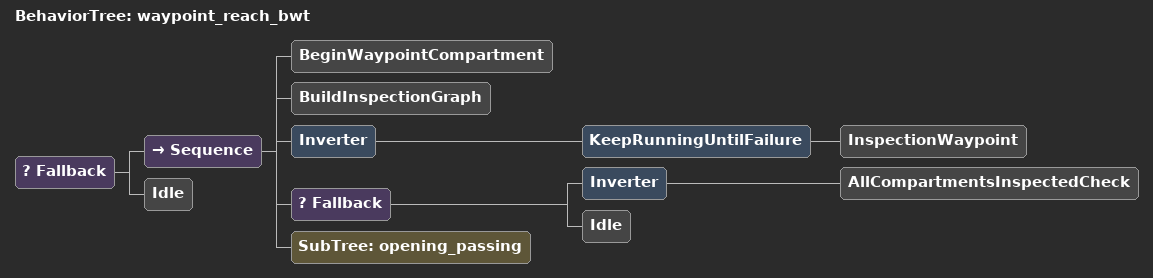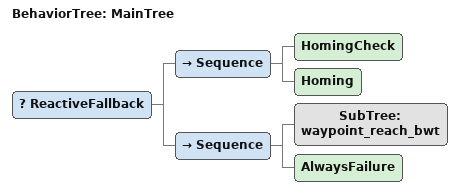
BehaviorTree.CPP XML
<?xml version="1.0" encoding="UTF-8"?>
<root BTCPP_format="4">
  <include path="./bt_xml/opening_passing.xml" />

  <BehaviorTree ID="waypoint_reach_bwt">
    <Fallback>
      <Sequence>
        <BeginWaypointCompartment/>
        <BuildInspectionGraph/>
        <Inverter>
          <KeepRunningUntilFailure>
            <InspectionWaypoint/>
          </KeepRunningUntilFailure>
        </Inverter>
        <Fallback>
          <Inverter>
            <AllCompartmentsInspectedCheck/>
          </Inverter>
          <Idle/>
        </Fallback>
        <SubTree ID="opening_passing"/>
      </Sequence>
      <Idle/>
    </Fallback>
  </BehaviorTree>

  <BehaviorTree ID="MainTree">
    <ReactiveFallback>
      <Sequence>
        <HomingCheck/>
        <Homing/>
      </Sequence>
      <Sequence>
        <SubTree ID="waypoint_reach_bwt"/>
        <AlwaysFailure/>
      </Sequence>
    </ReactiveFallback>
  </BehaviorTree>
</root>
